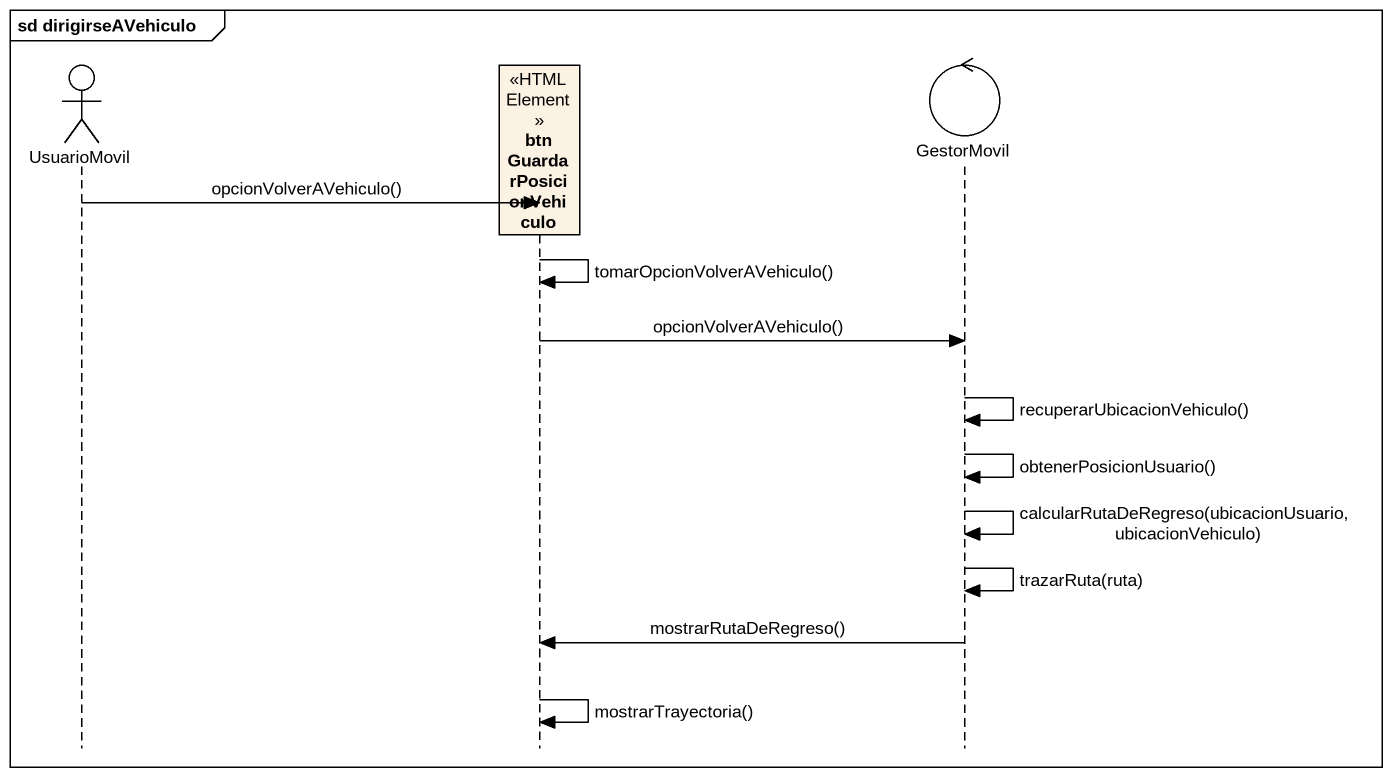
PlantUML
@startuml
mainframe sd dirigirseAVehiculo
hide footbox
actor UsuarioMovil
participant btnGuardarPosicionVehiculo <<HTMLElement>>
control GestorMovil

UsuarioMovil -> btnGuardarPosicionVehiculo : opcionVolverAVehiculo()
btnGuardarPosicionVehiculo -> btnGuardarPosicionVehiculo : tomarOpcionVolverAVehiculo()
btnGuardarPosicionVehiculo -> GestorMovil : opcionVolverAVehiculo()
GestorMovil -> GestorMovil : recuperarUbicacionVehiculo()
GestorMovil -> GestorMovil : obtenerPosicionUsuario()
GestorMovil -> GestorMovil : calcularRutaDeRegreso(ubicacionUsuario,ubicacionVehiculo)
GestorMovil -> GestorMovil : trazarRuta(ruta)
GestorMovil -> btnGuardarPosicionVehiculo : mostrarRutaDeRegreso()
btnGuardarPosicionVehiculo -> btnGuardarPosicionVehiculo : mostrarTrayectoria()
@enduml
